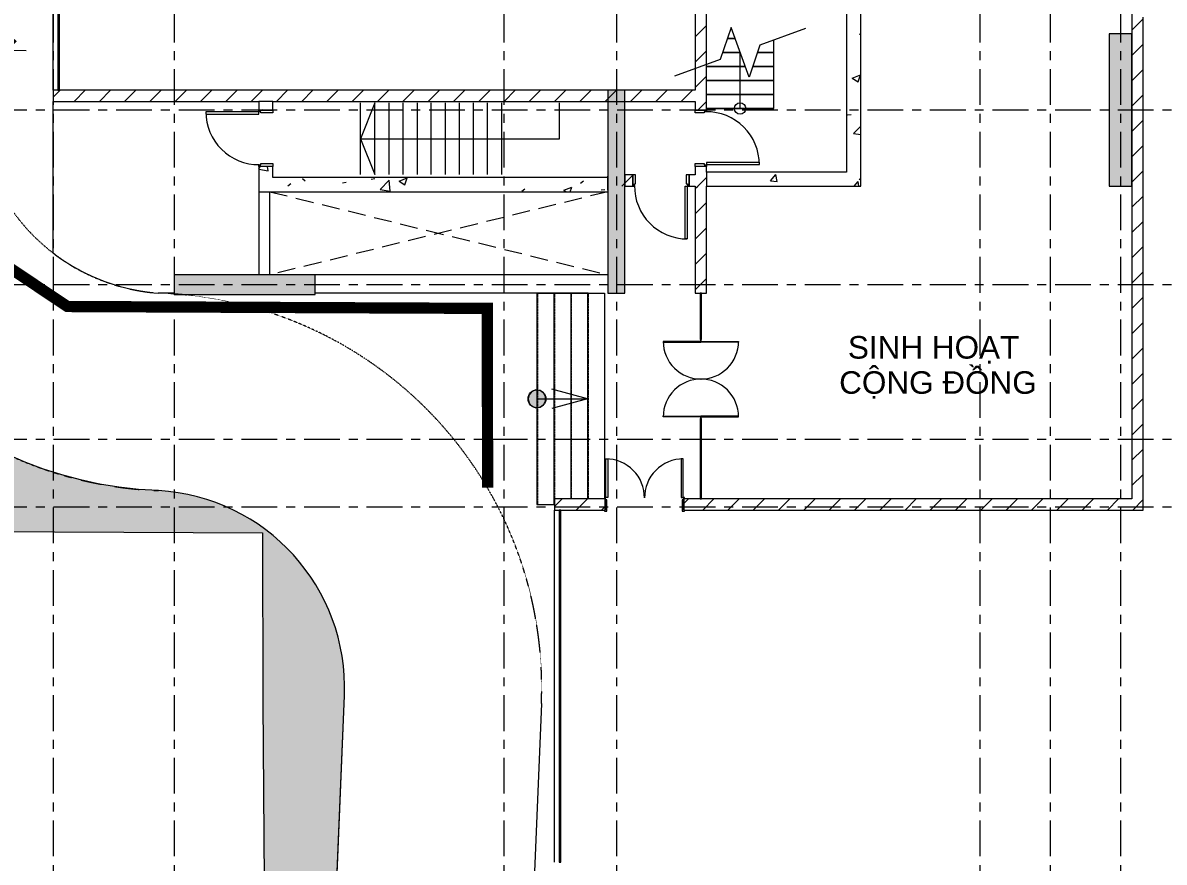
# Model space of a CAD drawing. Header units: millimetres. Extents: x -55734 to 162275, y -23881 to 125548.
# Drawn here: x -9036 to 11225, y 11600 to 26498 of the extents above; entities that cross this region are included whole.
import ezdxf
from ezdxf.xclip import XClip

# ---------------------------------------------------------------- set-up
doc = ezdxf.new("R2010")
doc.units = ezdxf.units.MM
doc.header["$XCLIPFRAME"] = 0
for name, pattern in [('gf$0$Dash', [6, 3, -3]), ('Grid Line', [22.224999999999994, 12.7, -3.174999999999999, 3.174999999999999, -3.174999999999999]), ('HIDDEN2', [4.7624999999999975, 3.174999999999999, -1.587499999999999]), ('Overhead 1_16_', [2.5796875, 1.5875, -0.9921875]), ('PHANTOM', [63.50000000000001, 31.75, -6.35, 6.35, -6.35, 6.35, -6.35])]:
    doc.linetypes.add(name, pattern=pattern)
for name, color, linetype, lineweight in [('@ color hatch', 7, 'Continuous', 13), ('A-DETL-GENF', 31, 'Continuous', 5), ('CHU', 181, 'Continuous', 5), ('CUA', 31, 'Continuous', 9), ('DIM', 1, 'Continuous', 5), ('gf$0$A-_DETA----_E', 8, 'Continuous', 9), ('HATCH-1', 8, 'Continuous', 5), ('HATCH-TUONG', 152, 'Continuous', 15), ('KINH', 152, 'Continuous', 5), ('NET CAT', 3, 'Continuous', 5), ('NET THAY 2', 55, 'Continuous', 5), ('NET-CAT', 3, 'Continuous', 15), ('NET-THAY', 2, 'Continuous', 9), ('S-STRS', 31, 'Continuous', 5), ('S-STRS-ANNO', 31, 'Continuous', 5), ('TRUC', 225, 'Continuous', 5)]:
    doc.layers.add(name, color=color, linetype=linetype, lineweight=lineweight)
doc.layers.add('CGXD', color=5, linetype='HIDDEN2')
doc.layers.add('RD-AB', color=4, linetype='PHANTOM')
doc.styles.add('Arial_1', font='arial.ttf', dxfattribs={"height": 400})
doc.styles.add('TA1', font='arial.ttf')
doc.dimstyles.new('D_300_KTx3.0', dxfattribs={"dimtxt": 600, "dimasz": 375, "dimexe": 375, "dimexo": 375, "dimgap": 160, "dimtad": 1, "dimdec": 0, "dimzin": 9, "dimtxsty": 'TA1', "dimblk": 'ARCHTICK', "dimcen": 1, "dimdle": 375, "dimclrd": 256, "dimclre": 256, "dimclrt": 7, "dimadec": 0, "dimazin": 0, "dimtfac": 1, "dimtdec": 0, "dimtix": 1, "dimtmove": 1, "dimatfit": 3, "dimldrblk": 'ARCHTICK', "dimfxl": 1, "dimtolj": 1, "dimtzin": 0, "dimlwd": -1, "dimlwe": -1, "dimarcsym": 0})
pattern_1 = [(49.99999999999999, (0, 0), (1457.47235942743, -127.5124112941153), [152.4, -1676.4]), (355, (0, 0), (-281.9423214106538, 1528.454121820989), [121.92, -1341.12]), (100.451, (121.456, -10.626), (1175.54117813264, 1400.932700546505), [129.52, -1424.721]), (46.184, (0, 406.4), (2168.632479325518, -336.3419224575734), [228.6, -2514.6]), (96.636, (180.719, 378.372), (1899.220703450187, 1979.420801688256), [194.28, -2137.081]), (351.184, (0, 406.4), (1899.240117591927, 1979.402459470636), [182.88, -2011.68]), (21, (203.2, 304.8), (1212.914804469988, -818.1214889162425), [152.4, -1676.4]), (326, (203.2, 304.8), (494.4169517815951, 1473.504446177546), [121.92, -1341.12]), (71.45100000000001, (304.276, 236.623), (1707.337131491297, 655.3696761195706), [129.52, -1424.721]), (37.50000000000001, (0, 0), (24.70938685064226, 676.4402371484604), [67.056, -1257.808, 67.056, -1294.384, -1346.2]), (37.50000000000001, (0, 0), (24.70938685064226, 676.4402371484604), [-2686.304, 67.056, -1279.144]), (7.499999999999999, (0, 0), (534.5577488708675, 801.4442541774883), [67.056, -709.168, 67.056, -1227.328, -513.08]), (7.499999999999999, (0, 0), (534.5577488708675, 801.4442541774883), [-2070.608, 67.056, -446.024]), (327.5, (-453.136, 0), (1084.727506429152, -45.83122648363428), [67.056, -440.944, 67.056, -1517.904, -2103.12]), (327.5, (-453.136, 0), (1084.727506429152, -45.83122648363428), [-2092.96, 67.056, -2036.064]), (317.5, (-656.336, 0), (1185.034654813092, 203.4135379393795), [67.056, -593.344, 67.056, -985.52, -1493.52]), (317.5, (-656.336, 0), (1185.034654813092, 203.4135379393795), [-1712.976, 67.056, -1426.464])]
pattern_2 = [(45, (0, 0), (-224.5064030267289, 224.5064030267289), [])]

# ---------------------------------------------------------------- blocks, each defined once
blk = doc.blocks.new('ALC1807-ASCENT PLAZA-KET CAU 1_rvt-1-MẶT BẰNG TẦNG 1')
at = {"layer": 'NET CAT'}
for points in [[(10650.52425046717, 23599.93651796548), (10650.52425046717, 26299.93651796547), (10250.52425046717, 26299.93651796547), (10250.52425046717, 23599.93651796548)], [(1650.52425046748, 21699.93651796391), (1650.52425046748, 25299.93651796391), (1350.524250467483, 25299.93651796391), (1350.524250467483, 21699.93651796391)], [(-3849.475749532344, 21674.93651796399), (-3849.475749532344, 22024.93651796399), (-6349.475749532344, 22024.93651796399), (-6349.475749532344, 21674.93651796401), (-5939.131530155405, 21674.93651796401)]]:
    blk.add_hatch(color=7, dxfattribs=at).paths.add_polyline_path(points, flags=0)
at = {"layer": 'NET CAT', "color": 90, "lineweight": 13}
for p, q in [((10650.52425046716, 26299.93651796545), (10250.52425046716, 26299.93651796545)), ((10250.52425046716, 26299.93651796545), (10250.52425046716, 23599.93651796545)), ((10650.52425046716, 23599.93651796545), (10650.52425046716, 26299.93651796545)), ((1650.524250467477, 25299.93651796388), (1350.524250467477, 25299.93651796388)), ((1350.524250467477, 25299.93651796388), (1350.524250467477, 21699.93651796389)), ((1650.524250467477, 21699.93651796389), (1650.524250467477, 25299.93651796388)), ((10250.52425046716, 23599.93651796545), (10650.52425046716, 23599.93651796545)), ((-3849.475749532342, 22024.93651796396), (-6349.475749532341, 22024.93651796397)), ((-6349.475749532341, 22024.93651796397), (-6349.475749532341, 21674.93651796398)), ((-3849.475749532342, 21674.93651796396), (-3849.475749532342, 22024.93651796396)), ((1350.524250467477, 21699.93651796389), (1650.524250467477, 21699.93651796389)), ((-6349.475749532341, 21674.93651796398), (-3849.475749532342, 21674.93651796396))]:
    blk.add_line(p, q, dxfattribs=at)
at = {"layer": 'NET-THAY', "color": 50}
for p, q in [((-8499.475749532456, 25299.93651796551), (-8499.475749532443, 30999.93651796397)), ((-8499.475749532461, 22412.78638257856), (-8499.475749532456, 25099.93651796552)), ((-6349.475749532465, 21699.93651796391), (-6632.840199573943, 21699.93651796391)), ((1000.524250467554, 21699.93651796389), (-3849.475749532444, 21699.9365179639)), ((1000.524250467554, 21696.74985903744), (1000.524250467554, 21699.93651796389)), ((400.5242504675427, 11599.93651796391), (400.5242504675427, 17849.9365179647))]:
    blk.add_line(p, q, dxfattribs=at)
for radius, start, end in [(3500.000000000002, 232.5131399626578, 238.4753607013395), (3500.000000000003, 238.4753607013395, 245.7065494840175), (3500.000000000002, 245.7065494840175, 265.6841243715884)]:
    blk.add_arc((-6369.447608635643, 25190.01163793466), radius, start, end, dxfattribs=at)
blk = doc.blocks.new('THANG  BO 1 - THANG  BO 1-370051-MẶT BẰNG TẦNG 1')
at = {"layer": 'A-DETL-GENF'}
for p, q in [((-19454.8871341169, 9623.377584619386), (-19646.94992472773, 9054.639114878868)), ((-19134.24324974907, 8742.415752632596), (-19454.8871341169, 9623.377584619386)), ((-18130.74961946148, 9606.490895181108), (-18942.1804591383, 9311.154222373125)), ((-19385.19378026528, 9431.896668625994), (-19519.5501752704, 9431.896668625994)), ((-19519.5501752704, 9431.896668625994), (-19385.19378026528, 9431.896668625994)), ((-18694.56519193301, 9182.896668625994), (-18694.56519193301, 9401.278809185718)), ((-19294.56519193299, 9182.896668625994), (-19603.63739181461, 9182.896668625994)), ((-19603.63739181461, 9182.896668625994), (-19294.56519193299, 9182.896668625994)), ((-19294.56519193301, 8186.896668625996), (-19294.56519193301, 9182.896668626072)), ((-18942.1804591383, 9311.154222373125), (-19134.24324974907, 8742.415752632598)), ((-18694.56519193301, 9182.896668625994), (-18985.4929920514, 9182.896668625994)), ((-18985.4929920514, 9182.896668625994), (-18694.56519193301, 9182.896668625994)), ((-18694.56519193301, 8933.896668625968), (-18694.56519193301, 9182.896668625994)), ((-19646.94992472773, 9054.639114878868), (-20458.38076440454, 8759.302442070884)), ((-19203.93660360069, 8933.896668625996), (-19894.56519193301, 8933.896668625996)), ((-19894.56519193301, 8933.896668625996), (-19203.93660360069, 8933.896668625996)), ((-18694.56519193301, 8933.896668625968), (-19069.58020859559, 8933.896668625968)), ((-19069.58020859559, 8933.896668625968), (-18694.56519193301, 8933.896668625968)), ((-18694.56519193301, 8684.896668625996), (-18694.56519193301, 8933.896668625968)), ((-18694.56519193301, 8684.896668625996), (-19894.56519193301, 8684.896668625996)), ((-19894.56519193301, 8684.896668625996), (-18694.56519193301, 8684.896668625996)), ((-18694.56519193301, 8435.896668625996), (-18694.56519193301, 8684.896668625996)), ((-18694.56519193301, 8435.896668625996), (-19894.56519193301, 8435.896668625996)), ((-19894.56519193301, 8435.896668625996), (-18694.56519193301, 8435.896668625996)), ((-18694.56519193301, 8186.896668625996), (-18694.56519193301, 8435.896668625996)), ((-25779.56538238452, 8286.566692607417), (-26029.56538238435, 7651.593933637052)), ((-26029.56538238435, 7016.621174665794), (-26029.56538238435, 8286.566692608309)), ((-25779.56538238452, 7016.621174665805), (-25779.56538238452, 8286.566692607417)), ((-25525.08875325153, 7016.62117466578), (-25525.08875325153, 8286.56669260829)), ((-25275.08875325171, 7016.62117466578), (-25275.08875325171, 8286.56669260829)), ((-25020.61212411872, 7016.62117466575), (-25020.61212411872, 8286.56669260829)), ((-24775.08875325154, 7016.62117466578), (-24775.08875325154, 8286.56669260829)), ((-24525.08875325154, 7016.62117466578), (-24525.08875325154, 8286.56669260829)), ((-24275.08875325154, 7016.62117466578), (-24275.08875325154, 8286.56669260829)), ((-24025.08875325153, 7016.62117466578), (-24025.08875325153, 8286.56669260829)), ((-23775.08875325153, 7016.62117466578), (-23775.08875325153, 8286.56669260829)), ((-23525.08875325153, 7016.62117466578), (-23525.08875325153, 8286.56669260829)), ((-22497.21210936643, 7651.593933637051), (-22497.21210936643, 8286.56669260829)), ((-18694.56519193301, 8186.896668625996), (-19894.56519193301, 8186.896668625996)), ((-19894.56519193301, 8186.896668625996), (-18694.56519193301, 8186.896668625996)), ((-26029.56538238435, 7651.593933637051), (-22497.21210936643, 7651.593933637051)), ((-26029.56538238435, 7651.593933637051), (-25779.56538238452, 7016.621174665805))]:
    blk.add_line(p, q, dxfattribs=at)
blk.add_circle((-19294.56519193301, 8186.896668626026), 100, dxfattribs=at)
blk = doc.blocks.new('A$C56D52FB6')
at = {"layer": '@ color hatch', "ltscale": 0.5}
h = blk.add_hatch(dxfattribs=at)
h.set_pattern_fill('CROSS', color=139, scale=20)
h.set_pattern_definition([(0, (-95969.65169468791, -21408.20164954532), (127, 127), [63.5, -190.5]), (90, (-95937.90169468791, -21439.95164954532), (-127, 127), [63.5, -190.5])])
edge = h.paths.add_edge_path()
edge.add_line((-109338.3379598628, 3889.229087690459), (-109362.4805370318, 2677.984814849362))
edge.add_line((-109362.4805370318, 2677.984814849362), (-109419.602073987, 1639.506543915806))
edge.add_line((-109419.602073987, 1639.506543915806), (-109513.6713271863, -1210.362051299089))
edge.add_line((-109513.6713271863, -1210.362051299089), (-106881.966985493, -2973.833700563249))
edge.add_line((-106881.966985493, -2973.833700563249), (-106913.9686023816, -3933.769061112238))
edge.add_line((-106913.9686023816, -3933.769061112238), (-100752.9102524701, -3961.337404550199))
edge.add_line((-100752.9102524701, -3961.337404550199), (-100746.8866818314, -6967.990582789265))
edge.add_line((-100746.8866818314, -6967.990582789265), (-100712.9897478749, -10938.45045556063))
edge.add_line((-100712.9897478749, -10938.45045556063), (-100780.820051495, -14932.39573182717))
edge.add_line((-100780.820051495, -14932.39573182717), (-100774.817918709, -15158.15757803831))
edge.add_line((-100774.817918709, -15158.15757803831), (-99394.51889290242, -15158.15757803831))
edge.add_arc((-92571.27919620601, -13595.01969492401), 7000.000000014334, 175.3257801476313, 192.9032502731161, ccw=False)
edge.add_line((-99547.99827447208, -13024.58924065366), (-99297.49783059815, -6850.03363649649))
edge.add_arc((-102795.1852751374, -6708.363968762525), 3500.555349432935, 357.6805704644192, 446.7788433898818)
edge.add_ellipse((-102339.1615138813, 3781.855543363243), major_axis=(139.4966184170917, 6998.609911507453), ratio=0.9999999999999998, start_angle=90.26297205749017, end_angle=179.0187652853838, ccw=False)
at = {"ltscale": 0.5}
blk.add_line((-95800.37465940135, -6991.891097251855, -0.0003821481779666901), (-96068.27950737666, -13450.12341667354, 4.025256442938719e-06), dxfattribs=at)
at = {"layer": '@ color hatch', "color": 139, "ltscale": 0.5}
blk.add_line((-99547.99831475917, -13024.56913553299), (-99297.49787090335, -6850.01353181673), dxfattribs=at)
at = {"layer": '@ color hatch', "color": 139, "ltscale": 0.5, "elevation": 1.183966522866141e-06}
blk.add_lwpolyline([(-99297.49783059815, -6850.033636496486, 0.4096114541958771), (-102598.4884471898, -3213.339203139414)], format="xyb", dxfattribs=at)
for points in [[(-106913.9686023816, -3933.769061112238), (-100752.9102524701, -3961.337404550199)], [(-100752.9102524701, -3961.337404550199), (-100746.8866818314, -6967.990582789265)], [(-99547.99827447208, -13024.58924065366), (-99297.49783059815, -6850.03363649649)], [(-100746.8866818314, -6967.990582789265), (-100712.9897478749, -10938.45045556063)]]:
    blk.add_lwpolyline(points, dxfattribs=at)
at = {"layer": '@ color hatch', "color": 139, "ltscale": 0.5, "extrusion": (0, 0, -1)}
blk.add_ellipse((-102339.1615138813, 3781.855543363243, 1.183966522866141e-06), major_axis=(139.4966184170917, 6998.609911507455), ratio=0.9999999999999998, start_param=3.158718430094713, end_param=4.707799252140742, dxfattribs=at)
at = {"layer": 'gf$0$A-_DETA----_E', "color": 190, "linetype": 'gf$0$Dash', "extrusion": (-1.777890005818858e-08, 3.543698676349001e-10, 0.9999999999999999)}
for radius, start in [(7000, 174.3394142264592), (3500, 174.9802016790219)]:
    blk.add_arc((-102339.1615541691, 3781.875648485656, 0.001478035208947519), radius, start, 267.8768943359753, dxfattribs=at)
at = {"layer": 'gf$0$A-_DETA----_E', "color": 190, "linetype": 'gf$0$Dash'}
blk.add_arc((-102794.6210824054, -6708.13596638148, -0.0003821481779666901), 7000, 357.6767961099692, 87.69538143122256, dxfattribs=at)
blk = doc.blocks.new('CUA 1 CANH MO - 2 - Type 1000-630635-MẶT BẰNG TẦNG 1')
at = {"layer": 'CUA', "lineweight": 5}
for p, q in [((-398.5493444547622, -127.2545325236375), (-398.5493444547615, 122.7454674763597)), ((-398.5493444547615, 122.7454674763597), (-348.549344454761, 122.74546747636)), ((-348.549344454761, 122.74546747636), (-348.5493444547596, -86.25453252363715)), ((551.4506555452391, 122.7454674763659), (601.4506555452379, 122.7454674763662)), ((551.4506555452405, -86.25453252363127), (551.4506555452391, 122.7454674763659)), ((601.4506555452379, 122.7454674763662), (601.4506555452394, -127.254532523631)), ((-368.5493444547589, -127.2545325236373), (-398.5493444547622, -127.2545325236375)), ((-368.5493444547591, -86.2545325236373), (-368.5493444547589, -127.2545325236373)), ((-348.5493444547596, -86.25453252363715), (-368.5493444547591, -86.2545325236373)), ((571.4506555452404, -86.25453252363114), (551.4506555452405, -86.25453252363127)), ((571.4506555452406, -127.2545325236312), (571.4506555452404, -86.25453252363114)), ((601.4506555452394, -127.254532523631), (571.4506555452406, -127.2545325236312))]:
    blk.add_line(p, q, dxfattribs=at)
at = {"layer": 'CUA'}
for p, q in [((-327.5493444547603, -127.2545325246243), (-367.5493444547603, -127.2545325246244)), ((-367.5493444547603, -127.2545325246244), (-367.5493444547586, -1065.254532524624)), ((-327.5493444547587, -1065.254532524624), (-327.5493444547604, -127.2545325246243)), ((-367.5493444547586, -1065.254532524624), (-327.5493444547586, -1065.254532524624))]:
    blk.add_line(p, q, dxfattribs=at)
at = {"layer": 'CUA', "lineweight": 5}
blk.add_arc((-367.5493444547607, -127.2545325246249), 937.9999999999997, 269.9999999999997, 0.4999999999998305, dxfattribs=at)
blk = doc.blocks.new('System Panel - Glazed-394770-MẶT BẰNG TẦNG 1')
at = {"layer": 'KINH', "lineweight": 9}
for p, q in [((500.0000001523973, 12.69999999999711), (-500.0000001523973, 12.69999999999711)), ((-500.0000001523973, 12.69999999999711), (-500.0000001523973, -12.69999999999711)), ((500.0000001523973, -12.69999999999711), (500.0000001523973, 12.69999999999711)), ((-500.0000001523973, -12.69999999999711), (500.0000001523973, -12.69999999999711))]:
    blk.add_line(p, q, dxfattribs=at)
blk = doc.blocks.new('System Panel - Glazed-770775-MẶT BẰNG TẦNG 1')
at = {"layer": 'KINH', "lineweight": 9}
for p, q in [((349.9772304490713, 12.70000000000036), (-349.9772304490713, 12.70000000000036)), ((-349.9772304490713, 12.70000000000036), (-349.9772304490713, -12.70000000000036)), ((349.9772304490713, -12.70000000000036), (349.9772304490713, 12.70000000000036)), ((-349.9772304490713, -12.70000000000036), (349.9772304490713, -12.70000000000036))]:
    blk.add_line(p, q, dxfattribs=at)
blk = doc.blocks.new('CUA 2 CANH MO KHUNG NHOM - 1 - Type 1-541812-MẶT BẰNG TẦNG 1')
at = {"layer": 'CUA'}
for p, q in [((-587.5493444547599, 810.7545325246174), (-547.5493444547599, 810.7545325246173)), ((-587.549344454761, 122.2545325246175), (-587.5493444547599, 810.7545325246174)), ((-547.5493444547598, 810.7545325246173), (-547.5493444547609, 122.2545325246174)), ((750.4506555452391, 810.7545325246168), (750.45065554524, 122.254532524617)), ((790.4506555452391, 810.7545325246168), (750.4506555452391, 810.7545325246167)), ((790.45065554524, 122.254532524617), (790.4506555452391, 810.754532524617)), ((-547.5493444547609, 122.2545325246174), (-587.5493444547609, 122.2545325246175)), ((750.45065554524, 122.254532524617), (790.45065554524, 122.254532524617))]:
    blk.add_line(p, q, dxfattribs=at)
at = {"layer": 'CUA', "lineweight": 5}
for p, q in [((-588.5493444547557, 122.2545325236387), (-608.5493444547598, 122.2545325236388)), ((-608.5493444547598, 122.2545325236388), (-608.5493444547578, 102.2545325236444)), ((-608.5493444547578, 102.2545325236444), (-598.5493444547456, 102.2545325236443)), ((-598.5493444547456, 102.2545325236443), (-598.5493444547477, -97.74546747635596)), ((-588.5493444547556, 81.25453252363872), (-588.5493444547557, 122.2545325236387)), ((-568.5493444547566, 81.25453252363862), (-588.5493444547556, 81.25453252363872)), ((-568.5493444547575, -117.7454674763586), (-568.5493444547566, 81.2545325236386)), ((791.450655545241, 81.25453252362968), (771.450655545241, 81.25453252362982)), ((771.450655545241, 81.25453252362982), (771.4506555452398, -117.7454674763674)), ((811.4506555452406, 122.2545325236295), (791.4506555452413, 122.2545325236297)), ((791.4506555452413, 122.2545325236297), (791.450655545241, 81.25453252362968)), ((801.4506555452401, -97.74546747636965), (801.4506555452422, 102.2545325236304)), ((801.4506555452422, 102.2545325236304), (811.4506555452404, 102.2545325236303)), ((811.4506555452404, 102.2545325236303), (811.4506555452406, 122.2545325236295)), ((-598.5493444547477, -97.74546747635597), (-608.5493444547592, -97.74546747635563)), ((-608.5493444547592, -97.74546747635563), (-608.5493444547593, -117.7454674763583)), ((-608.5493444547593, -117.7454674763583), (-568.5493444547575, -117.7454674763586)), ((771.4506555452398, -117.7454674763674), (811.4506555452389, -117.7454674763677)), ((811.450655545239, -97.74546747636975), (801.4506555452401, -97.74546747636965)), ((811.4506555452389, -117.7454674763677), (811.450655545239, -97.74546747636975))]:
    blk.add_line(p, q, dxfattribs=at)
for centre, start, end in [((-587.5493444547612, 122.254532524618), 359.4999999999998, 89.9999999999999), ((790.4506555452402, 122.2545325246175), 90.0000000000001, 180.4999999999995)]:
    blk.add_arc(centre, 688.4999999999992, start, end, dxfattribs=at)
blk = doc.blocks.new('System Panel - Glazed-781212-MẶT BẰNG TẦNG 1')
at = {"layer": 'KINH', "lineweight": 9}
for p, q in [((412.4839074069101, 12.69999999999982), (-412.4839074069101, 12.69999999999982)), ((-412.4839074069101, 12.69999999999982), (-412.4839074069101, -12.70000000000036)), ((412.4839074069101, -12.70000000000036), (412.4839074069101, 12.69999999999982)), ((-412.4839074069101, -12.70000000000036), (412.4839074069101, -12.70000000000036))]:
    blk.add_line(p, q, dxfattribs=at)
blk = doc.blocks.new('CUA KINH BAN LE SAN MO 2 HUONG - Type 1-V3-MẶT BẰNG TẦNG 1')
at = {"layer": 'CUA'}
for p, q in [((-669.0000000000018, 668.5000000000081), (-657.0000000000018, 668.5000000000078)), ((-669.0000000000031, 6.927600160189229e-12), (-669.0000000000018, 668.5000000000078)), ((-657.0000000000018, 668.5000000000078), (-657.0000000000031, 6.903277949277254e-12)), ((657.0000000000022, 668.5000000000069), (657.0000000000031, 5.95576921114116e-12)), ((669.000000000002, 668.500000000007), (657.0000000000022, 668.5000000000069)), ((669.0000000000031, 6.012873532412755e-12), (669.000000000002, 668.5000000000069)), ((-657.0000000000031, 7.357997544588102e-12), (-669.0000000000031, 7.325627522956504e-12)), ((-669.0000000000031, 7.325215434228483e-12), (-669.000000000002, -668.4999999999936)), ((-657.0000000000031, 6.892703074967699e-12), (-669.0000000000031, 6.928012248917251e-12)), ((-657.0000000000022, -668.4999999999935), (-657.0000000000031, 7.44471151392645e-12)), ((657.0000000000031, 6.445385891673538e-12), (669.0000000000031, 6.410076717723988e-12)), ((657.0000000000018, -668.4999999999944), (657.0000000000031, 6.497202775790357e-12)), ((657.0000000000031, 5.980091422053135e-12), (669.0000000000031, 6.012461443684734e-12)), ((669.0000000000031, 6.410488806452009e-12), (669.0000000000018, -668.4999999999947)), ((-669.000000000002, -668.4999999999936), (-657.0000000000022, -668.4999999999935)), ((669.0000000000018, -668.4999999999947), (657.0000000000018, -668.4999999999944))]:
    blk.add_line(p, q, dxfattribs=at)
at = {"layer": 'CUA', "lineweight": 5}
for p, q in [((-670.0000000000023, 0.4999999999995551), (-700.0000000000039, 0.4999999999995587)), ((-700.0000000000039, 0.4999999999995587), (-700.0000000000017, -0.4999999999977436)), ((-670.0000000000023, -0.4999999999977473), (-670.0000000000023, 0.4999999999995551)), ((700.0000000000009, 0.4999999999993873), (670.000000000002, 0.499999999999391)), ((670.000000000002, 0.499999999999391), (670.000000000002, -0.4999999999979114)), ((699.9999999999982, -0.4999999999979151), (700.0000000000009, 0.4999999999993873)), ((-700.0000000000017, -0.4999999999977436), (-670.0000000000023, -0.4999999999977473)), ((670.000000000002, -0.4999999999979114), (699.9999999999982, -0.4999999999979151))]:
    blk.add_line(p, q, dxfattribs=at)
for centre, start, end in [((-668.9999999999962, 7.062958551351529e-12), 359.4999999999998, 90.0000000000005), ((668.9999999999962, 6.148231923575054e-12), 89.9999999999995, 180.4999999999994), ((-668.9999999999962, 7.189857043066184e-12), 269.9999999999991, 0.4999999999997908), ((668.9999999999962, 6.275130415289709e-12), 179.5000000000002, 270.0000000000001)]:
    blk.add_arc(centre, 668.5000000000008, start, end, dxfattribs=at)
blk = doc.blocks.new('System Panel - Glazed-781235-MẶT BẰNG TẦNG 1')
at = {"layer": 'KINH', "lineweight": 9}
for p, q in [((712.4839074069112, 12.69999999999982), (-712.4839074069133, 12.69999999999982)), ((-712.4839074069133, 12.69999999999982), (-712.4839074069133, -12.69999999999982)), ((712.4839074069112, -12.69999999999982), (712.4839074069112, 12.69999999999982)), ((-712.4839074069133, -12.69999999999982), (712.4839074069112, -12.69999999999982))]:
    blk.add_line(p, q, dxfattribs=at)
blk = doc.blocks.new('System Panel - Glazed-770530-MẶT BẰNG TẦNG 1')
at = {"layer": 'KINH', "lineweight": 9}
for p, q in [((124.904063689538, 12.69999999999995), (-124.9040636895358, 12.69999999999995)), ((-124.9040636895358, 12.69999999999995), (-124.9040636895358, -12.70000000000002)), ((124.904063689538, -12.70000000000002), (124.904063689538, 12.69999999999995)), ((-124.9040636895358, -12.70000000000002), (124.904063689538, -12.70000000000002))]:
    blk.add_line(p, q, dxfattribs=at)
blk = doc.blocks.new('CUA 1 CANH MO - 2 - Type 1000-536230-MẶT BẰNG TẦNG 1')
at = {"layer": 'CUA', "lineweight": 5}
for p, q in [((-398.5493444547624, -102.2545325236376), (-398.5493444547614, 97.74546747635969)), ((-398.5493444547614, 97.74546747635968), (-348.5493444547608, 97.74546747635999)), ((-348.5493444547608, 97.74546747635999), (-348.5493444547597, -61.25453252363722)), ((551.4506555452392, 97.7454674763659), (601.4506555452381, 97.74546747636622)), ((551.4506555452402, -61.25453252363134), (551.4506555452392, 97.74546747636589)), ((601.4506555452381, 97.74546747636622), (601.4506555452392, -102.254532523631)), ((-368.5493444547591, -102.2545325236374), (-398.5493444547624, -102.2545325236376)), ((-368.5493444547594, -61.25453252363736), (-368.5493444547591, -102.2545325236374)), ((-348.5493444547597, -61.25453252363722), (-368.5493444547594, -61.25453252363736)), ((571.4506555452401, -61.25453252363121), (551.4506555452402, -61.25453252363134)), ((571.4506555452404, -102.2545325236312), (571.4506555452401, -61.25453252363121)), ((601.4506555452392, -102.254532523631), (571.4506555452404, -102.2545325236312))]:
    blk.add_line(p, q, dxfattribs=at)
at = {"layer": 'CUA'}
for p, q in [((-327.5493444547604, -102.2545325246243), (-367.5493444547604, -102.2545325246244)), ((-367.5493444547604, -102.2545325246244), (-367.5493444547588, -1040.254532524624)), ((-327.5493444547587, -1040.254532524624), (-327.5493444547604, -102.2545325246243)), ((-367.5493444547588, -1040.254532524624), (-327.5493444547587, -1040.254532524624))]:
    blk.add_line(p, q, dxfattribs=at)
at = {"layer": 'CUA', "lineweight": 5}
blk.add_arc((-367.5493444547607, -102.2545325246248), 937.9999999999995, 269.9999999999997, 0.4999999999998296, dxfattribs=at)
blk = doc.blocks.new('CUA 1 CANH MO - 2 - Type 1000-546625-MẶT BẰNG TẦNG 1')
at = {"layer": 'CUA'}
for p, q in [((-367.5493444547588, 1040.254532524624), (-327.5493444547587, 1040.254532524624)), ((-367.5493444547604, 102.2545325246244), (-367.5493444547588, 1040.254532524624)), ((-327.5493444547587, 1040.254532524624), (-327.5493444547604, 102.2545325246243)), ((-327.5493444547604, 102.2545325246243), (-367.5493444547604, 102.2545325246244))]:
    blk.add_line(p, q, dxfattribs=at)
at = {"layer": 'CUA', "lineweight": 5}
for p, q in [((-368.5493444547591, 102.2545325236374), (-398.5493444547624, 102.2545325236376)), ((-398.5493444547624, 102.2545325236376), (-398.5493444547614, -97.74546747635969)), ((-368.5493444547594, 61.25453252363736), (-368.5493444547591, 102.2545325236374)), ((-348.5493444547597, 61.25453252363722), (-368.5493444547594, 61.25453252363736)), ((-348.5493444547608, -97.74546747635999), (-348.5493444547597, 61.25453252363722)), ((571.4506555452401, 61.25453252363121), (551.4506555452402, 61.25453252363134)), ((551.4506555452402, 61.25453252363134), (551.4506555452392, -97.74546747636589)), ((601.4506555452392, 102.254532523631), (571.4506555452404, 102.2545325236312)), ((571.4506555452404, 102.2545325236312), (571.4506555452401, 61.25453252363121)), ((601.4506555452381, -97.74546747636622), (601.4506555452392, 102.254532523631)), ((-398.5493444547614, -97.74546747635968), (-348.5493444547608, -97.74546747635999)), ((551.4506555452392, -97.7454674763659), (601.4506555452381, -97.74546747636622))]:
    blk.add_line(p, q, dxfattribs=at)
blk.add_arc((-367.5493444547607, 102.2545325246248), 937.9999999999995, 359.4999999999998, 89.99999999999993, dxfattribs=at)
blk = doc.blocks.new('_ARCHTICK')
at = {"color": 0, "linetype": 'ByBlock', "const_width": 0.15}
blk.add_lwpolyline([(-0.5, -0.5), (0.5, 0.5)], dxfattribs=at)
blk = doc.blocks.new('*D156')
at = {"layer": 'Defpoints', "color": 0, "transparency": 16777216}
for p in [(42380.81996054197, 59578.30451902458, -2.393433463568996e-06), (42380.81996054197, 59578.30451902466), (46379.82666517298, 59498.59613143349, -3.47962208218722e-06)]:
    blk.add_point(p, dxfattribs=at)
at = {"layer": 'DIM', "transparency": 16777216}
blk.add_line((46754.75219614683, 59491.12309831611), (42005.89442956812, 59585.77755214211), dxfattribs=at)
for p, xscale, yscale, zscale, rotation in [((42380.81996054197, 59578.30451902466), 375, 375, 375, 178.8581290590944), ((46379.82666517298, 59498.59613143357), 375.0000000000001, 375.0000000000001, 375.0000000000001, 358.8581290590944)]:
    blk.add_blockref('_ARCHTICK', p, dxfattribs=dict(at, xscale=xscale, yscale=yscale, zscale=zscale, rotation=rotation))
at = {"layer": 'DIM', "color": 7, "transparency": 16777216, "insert": (44389.61665314139, 60004.70150941389), "char_height": 600, "attachment_point": 5, "rotation": 358.8581290590944, "style": 'TA1'}
blk.add_mtext('\\A1;4000', dxfattribs=at)
blk = doc.blocks.new('A$C1F0A2BF7')
at = {"layer": 'CGXD', "ltscale": 200, "const_width": 200, "elevation": -3.977424561112374e-06}
blk.add_lwpolyline([(46260.64076272251, 55777.33416845412), (47488.05836623183, 54954.85722393759), (54942.36401917609, 54921.50210105926), (54956.32330551299, 47953.75264886279), (54990.54441281406, 43945.32131885826), (54923.32705920688, 39987.46742189467), (55072.64778846814, 34370.97662822811), (55051.04506889112, 33492.4966575486), (97748.0272713457, 33429.46382962384), (96763.22517035992, 41536.604347231), (96759.19224258763, 45314.89457109709)], dxfattribs=at)
at = {"layer": 'RD-AB', "ltscale": 30, "const_width": 300, "elevation": -2.891235942494149e-06}
blk.add_lwpolyline([(44789.47158175823, 50966.74026564519), (50950.52993166959, 50939.17192219326), (50956.55350230832, 47932.51874396823), (50990.45043626509, 43962.0588711968), (50922.62013264489, 39968.11359493027), (51071.53643363266, 34366.83480925302), (50997.72668859031, 31365.34316387336), (51047.36545536353, 29498.25023307322), (102264.3308623395, 29422.6394990027), (100763.162798191, 41780.63550756256), (136969.8773069985, 46270.89189777964), (170677.2897147461, 50201.11094583539)], dxfattribs=at)
at = {"layer": 'DIM'}
dim = blk.add_aligned_dim(p1=(46379.82666517297, 59498.59613143349, -3.977424561112374e-06), p2=(42380.81996054196, 59578.30451902457, -2.891235942494149e-06), distance=-9.485410241708198e-11, dimstyle='D_300_KTx3.0', dxfattribs=at)
dim.commit()
dim.dimension.update_dxf_attribs({"geometry": '*D156', "text_midpoint": (44389.61665314139, 60004.70150941389, -4.978024789251535e-07)})

msp = doc.modelspace()

# ---------------------------------------------------------------- hatches: boundary and pattern name
at = {"layer": 'HATCH-TUONG', "lineweight": 5}
h = msp.add_hatch(dxfattribs=at)
h.set_pattern_fill('FP_2', color=256, style=0, pattern_type=2)
h.set_pattern_definition(pattern_1)
h.paths.add_polyline_path([(5587.15814212329, 23849.93562859339), (5837.158142123277, 23849.93562859339), (5837.158142123294, 31209.93651796396), (5587.158142123299, 31209.93651796396), (5587.15814212329, 27037.85130384164)], flags=0)
h = msp.add_hatch(dxfattribs=at)
h.set_pattern_fill('FP_3', color=256, style=0, pattern_type=2)
h.set_pattern_definition(pattern_2)
h.paths.add_polyline_path([(10650.52425046757, 17849.93651796469), (10850.52425046756, 17849.93651796469), (10850.52425046759, 31309.93651796393), (10650.52425046759, 31309.93651796394), (10650.52425046757, 18049.93651796468)], flags=0)
h = msp.add_hatch(dxfattribs=at)
h.set_pattern_fill('FP_3', color=256, style=0, pattern_type=2)
h.set_pattern_definition(pattern_2)
h.paths.add_polyline_path([(3100.524250467271, 25299.93651796551), (3100.524250467276, 28849.93651796551), (2900.524250467273, 28849.93651796551), (2900.524250467269, 25299.93651796551)], flags=0)
h.paths.add_polyline_path([(2900.524250467273, 29049.93651796551), (3100.524250467276, 29049.93651796551), (3100.524250467276, 29169.93651796394), (2900.524250467273, 29169.93651796394)], flags=0)
h.paths.add_polyline_path([(3100.52425046728, 30169.93651796394), (3100.52425046728, 31109.93651796395), (2900.524250467277, 31109.93651796395), (2900.524250467277, 30169.93651796394)], flags=0)
h = msp.add_hatch(dxfattribs=at)
h.set_pattern_fill('FP_3', color=256, style=0, pattern_type=2)
h.set_pattern_definition(pattern_2)
h.paths.add_polyline_path([(2900.524250467269, 25099.93651796551), (3100.524250467267, 25099.93651796551), (3100.524250467271, 25299.93651796551), (-8499.475749532443, 25299.93651796553), (-8499.475749532448, 25099.93651796554), (-232.8815301554027, 25099.93651796552)], flags=0)
h = msp.add_hatch(dxfattribs=at)
h.set_pattern_fill('FP_2', color=256, style=0, pattern_type=2)
h.set_pattern_definition(pattern_1)
h.paths.add_polyline_path([(-4849.475749532395, 23524.93651796554), (-4599.475749532395, 23524.93651796554), (-4599.47574953239, 23949.93651796399), (-4849.475749532395, 23949.93651796399)], flags=0)
h.paths.add_polyline_path([(-4599.47574953239, 24949.93651796398), (-4599.47574953239, 25099.93651796553), (-4849.475749532395, 25099.93651796553), (-4849.475749532395, 24949.93651796398)], flags=0)
h = msp.add_hatch(dxfattribs=at)
h.set_pattern_fill('FP_3', color=256, style=0, pattern_type=2)
h.set_pattern_definition(pattern_2)
h.paths.add_polyline_path([(3100.524250467267, 23599.93562859339), (3100.524250467267, 23949.93562859339), (2900.524250467265, 23949.93562859339), (2900.524250467265, 23599.93562859339)], flags=0)
h.paths.add_polyline_path([(2900.524250467269, 24949.93562859339), (3100.524250467271, 24949.93562859339), (3100.524250467271, 25099.93651796551), (2900.524250467269, 25099.93651796551)], flags=0)
h = msp.add_hatch(dxfattribs=at)
h.set_pattern_fill('FP_2', color=256, style=0, pattern_type=2)
h.set_pattern_definition([(49.99999999999999, (0, -25.00000000033469), (1457.47235942743, -127.5124112941153), [152.4, -1676.4]), (355, (0, -25.00000000033469), (-281.9423214106538, 1528.454121820989), [121.92, -1341.12]), (100.451, (121.456, -35.62600000033469), (1175.54117813264, 1400.932700546505), [129.52, -1424.721]), (46.184, (0, 381.3999999996653), (2168.632479325518, -336.3419224575734), [228.6, -2514.6]), (96.63599999999998, (180.719, 353.3719999996653), (1899.220703450187, 1979.420801688256), [194.28, -2137.081]), (351.184, (0, 381.3999999996653), (1899.240117591927, 1979.402459470636), [182.88, -2011.68]), (21, (203.2, 279.7999999996653), (1212.914804469988, -818.1214889162425), [152.4, -1676.4]), (326, (203.2, 279.7999999996653), (494.4169517815951, 1473.504446177546), [121.92, -1341.12]), (71.45100000000001, (304.276, 211.6229999996653), (1707.337131491297, 655.3696761195706), [129.52, -1424.721]), (37.50000000000001, (0, -25.00000000033469), (24.70938685064226, 676.4402371484604), [67.056, -1257.808, 67.056, -1294.384, -1346.2]), (37.50000000000001, (0, -25.00000000033469), (24.70938685064226, 676.4402371484604), [-2686.304, 67.056, -1279.144]), (7.499999999999999, (0, -25.00000000033469), (534.5577488708675, 801.4442541774883), [67.056, -709.168, 67.056, -1227.328, -513.08]), (7.499999999999999, (0, -25.00000000033469), (534.5577488708675, 801.4442541774883), [-2070.608, 67.056, -446.024]), (327.5, (-453.136, -25.00000000033469), (1084.727506429152, -45.83122648363428), [67.056, -440.944, 67.056, -1517.904, -2103.12]), (327.5, (-453.136, -25.00000000033469), (1084.727506429152, -45.83122648363428), [-2092.96, 67.056, -2036.064]), (317.5, (-656.336, -25.00000000033469), (1185.034654813092, 203.4135379393795), [67.056, -593.344, 67.056, -985.52, -1493.52]), (317.5, (-656.336, -25.00000000033469), (1185.034654813092, 203.4135379393795), [-1712.976, 67.056, -1426.464])])
h.paths.add_polyline_path([(1325.524250467454, 23499.93651796519), (1325.524250467454, 23749.93651796518), (-4599.47574953239, 23749.9365179652), (-4599.475749532395, 23499.9365179652), (-232.8815301554027, 23499.93651796519)], flags=0)
h = msp.add_hatch(dxfattribs=at)
h.set_pattern_fill('FP_3', color=256, style=0, pattern_type=2)
h.set_pattern_definition(pattern_2)
h.paths.add_polyline_path([(2900.524250467265, 23599.93562859339), (2900.524250467265, 23799.9356285934), (2790.524250467281, 23799.9356285934), (2790.524250467281, 23599.93562859339)], flags=0)
h.paths.add_polyline_path([(1550.524250467459, 23599.93562859339), (1790.524250467279, 23599.93562859339), (1790.524250467279, 23799.9356285934), (1550.524250467459, 23799.9356285934)], flags=0)
h = msp.add_hatch(dxfattribs=at)
h.set_pattern_fill('FP_2', color=256, style=0, pattern_type=2)
h.set_pattern_definition(pattern_1)
h.paths.add_polyline_path([(5473.368469844604, 23599.93562859337), (5837.158142123277, 23599.93562859337), (5837.158142123277, 23849.93562859339), (3100.524250467267, 23849.93562859339), (3100.524250467267, 23599.93562859339)], flags=0)
h = msp.add_hatch(dxfattribs=at)
h.set_pattern_fill('FP_3', color=256, style=0, pattern_type=2)
h.set_pattern_definition(pattern_2)
h.paths.add_polyline_path([(3100.524250467262, 21699.87214759236), (3100.524250467267, 23599.93562859339), (2900.524250467265, 23599.93562859339), (2900.524250467265, 21699.87214759236)], flags=0)
h = msp.add_hatch(dxfattribs=at)
h.set_pattern_fill('FP_3', color=256, style=0, pattern_type=2)
h.set_pattern_definition(pattern_2)
h.paths.add_polyline_path([(10650.52425046757, 17849.93651796469), (10650.52425046757, 18049.93651796468), (2699.742393900721, 18049.9365179647), (2699.742393900721, 17849.93651796471)], flags=0)
h.paths.add_polyline_path([(1299.742393900723, 17849.93651796471), (1299.742393900723, 18049.93651796471), (399.7709637719766, 18049.93651796471), (399.7709637719766, 17849.93651796471)], flags=0)
at = {"layer": 'S-STRS-ANNO'}
h = msp.add_hatch(color=256, dxfattribs=at)
edge = h.paths.add_edge_path(flags=0)
edge.add_arc((90.524250467452, 19823.34318850093), 158.7500000000001, 0, 360)
msp.add_hatch(color=256, dxfattribs=at).paths.add_polyline_path([(71.38905247691973, 19665.75065473789), (146.8177762854579, 19674.90935997464), (209.3503317396154, 19718.07246650523), (244.6612639838407, 19785.35182679531), (244.6612639838407, 19861.3345502066), (209.3503317396154, 19928.61391049669), (146.8177762854579, 19971.77701702727), (71.38905247691973, 19980.93572226402), (0.3439719238825547, 19953.99187721158), (-50.04189360499294, 19897.11799206291), (-68.22574953254563, 19823.34318850096), (-50.04189360499294, 19749.56838493901), (0.3439719238825547, 19692.69449979033)], flags=0)

# ---------------------------------------------------------------- linework, layer by layer
at = {"layer": 'HATCH-1', "linetype": 'HIDDEN2', "ltscale": 100}
for p, q in [((-4649.475749532392, 23499.93651796518), (1350.524250467477, 22024.93651796395)), ((1350.524250467477, 23499.93651796388), (-4649.475749532392, 22024.93651796397))]:
    msp.add_line(p, q, dxfattribs=at)
at = {"layer": 'NET-CAT'}
for p, q in [((10650.52425046758, 31299.93651796384), (10650.52425046755, 18049.93651796466)), ((5837.158142123275, 23849.93562859335), (5837.158142123288, 31189.93651796383)), ((2900.524250467271, 28849.93651796548), (2900.524250467265, 25299.93651796548)), ((3100.524250467265, 25299.93651796548), (3100.524250467271, 28849.93651796548)), ((5587.158142123284, 28849.93651796547), (5587.158142123275, 23849.93562859335)), ((10850.52425046755, 17849.93651796466), (10850.52425046757, 26599.93651796391)), ((2900.524250467265, 25299.93651796548), (-8499.47574953244, 25299.93651796551)), ((-8499.47574953244, 25299.93651796551), (-8499.475749532441, 25099.93651796551)), ((3100.524250467263, 25099.93651796548), (3100.524250467265, 25299.93651796548)), ((-8499.475749532441, 25099.93651796551), (-4849.47574953239, 25099.9365179655)), ((-4849.47574953239, 25099.9365179655), (-4849.47574953239, 24949.93651796396)), ((-4849.47574953239, 24949.93651796396), (-4599.47574953239, 24949.93651796396)), ((-4599.47574953239, 24949.93651796396), (-4599.47574953239, 25099.9365179655)), ((-4599.47574953239, 25099.9365179655), (2900.524250467265, 25099.93651796548)), ((2900.524250467264, 25099.93651796548), (2900.524250467264, 24949.93562859335)), ((2900.524250467264, 24949.93562859335), (3100.524250467264, 24949.93562859335)), ((3100.524250467264, 24949.93562859335), (3100.524250467264, 25099.93651796548)), ((-4849.475749532392, 23949.93651796396), (-4849.475749532392, 23499.93651796518)), ((-4599.475749532392, 23949.93651796396), (-4849.475749532392, 23949.93651796396)), ((-4599.475749532392, 23749.93651796518), (-4599.475749532392, 23949.93651796396)), ((2900.524250467262, 23949.93562859336), (2900.524250467262, 23799.93562859336)), ((3100.524250467262, 23949.93562859336), (2900.524250467262, 23949.93562859336)), ((3100.524250467262, 23849.93562859336), (3100.524250467262, 23949.93562859336)), ((1350.524250467479, 23749.93651796515), (-4599.475749532392, 23749.93651796518)), ((1350.524250467477, 23524.93651796549), (1350.524250467479, 23774.93651796549)), ((1790.524250467276, 23799.93562859336), (1650.524250467477, 23799.93562859336)), ((1650.524250467477, 23799.93562859336), (1650.524250467476, 23599.93562859336)), ((1790.524250467275, 23599.93562859337), (1790.524250467276, 23799.93562859336)), ((2900.524250467262, 23799.93562859336), (2790.524250467276, 23799.93562859336)), ((2790.524250467276, 23799.93562859336), (2790.524250467275, 23599.93562859336)), ((5587.158142123275, 23849.93562859335), (3100.524250467262, 23849.93562859336)), ((5837.158142123277, 23599.93562859335), (5837.158142123275, 23849.93562859335)), ((1650.524250467476, 23599.93562859336), (1790.524250467275, 23599.93562859337)), ((2790.524250467275, 23599.93562859336), (2900.524250467261, 23599.93562859336)), ((2900.524250467262, 23599.93562859336), (2900.524250467259, 21699.87214759233)), ((3100.524250467262, 23599.93562859336), (5837.158142123277, 23599.93562859335)), ((3100.524250467259, 21699.87214759233), (3100.524250467262, 23599.93562859336)), ((-4849.475749532392, 23499.93651796518), (-4599.475749532392, 23499.93651796518)), ((-4599.475749532392, 23499.93651796518), (1350.524250467478, 23499.93651796515)), ((2900.524250467259, 21699.87214759233), (3100.524250467259, 21699.87214759233)), ((1299.742393900717, 18049.93651796469), (399.7709637719742, 18049.9365179647)), ((399.7709637719742, 18049.9365179647), (399.7709637719735, 17849.9365179647)), ((1299.742393900716, 17849.93651796469), (1299.742393900717, 18049.93651796469)), ((10650.52425046755, 18049.93651796466), (2699.742393900717, 18049.93651796469)), ((2699.742393900717, 18049.93651796469), (2699.742393900717, 17849.93651796469)), ((399.7709637719735, 17849.9365179647), (1299.742393900716, 17849.93651796469)), ((2699.742393900717, 17849.93651796469), (10650.52425046755, 17849.93651796466)), ((10650.52425046755, 17849.93651796466), (10850.52425046755, 17849.93651796466))]:
    msp.add_line(p, q, dxfattribs=at)
at = {"layer": 'NET-CAT', "lineweight": 9}
for p, q in [((-4599.47574953239, 25099.9365179655), (-4849.47574953239, 25099.9365179655)), ((3100.524250467262, 23849.93562859336), (3100.524250467262, 23599.93562859336))]:
    msp.add_line(p, q, dxfattribs=at)
at = {"layer": 'NET-THAY'}
msp.add_line((-4849.475749532392, 23499.93651796518), (-4849.475749532397, 22024.93651796397), dxfattribs=at)
msp.add_lwpolyline([(-4649.475749532392, 23499.9365179652), (1350.524250467477, 23499.9365179652), (1350.524250467477, 22024.93651796395), (-4649.475749532392, 22024.93651796395)], close=True, dxfattribs=at)
at = {"layer": 'S-STRS'}
for p, q in [((90.524250467452, 21696.74985903744), (90.524250467452, 17949.93651796442)), ((90.524250467452, 21696.74985903744), (390.524250467452, 21696.74985903744)), ((390.524250467452, 21696.74985903744), (690.5242504674791, 21696.74985903744)), ((390.524250467452, 21696.74985903744), (390.524250467452, 17949.93651796442)), ((690.5242504674791, 21696.74985903744), (990.524250467452, 21696.74985903744)), ((690.5242504674791, 21696.74985903744), (690.5242504674264, 18049.9365179647)), ((990.524250467452, 21696.74985903744), (1290.524250467452, 21696.74985903744)), ((990.524250467452, 21696.74985903744), (990.524250467452, 18049.93651796469)), ((1290.524250467452, 21696.74985903744), (1290.524250467452, 18069.9365179647)), ((90.524250467452, 17949.93651796442), (390.524250467452, 17949.93651796442)), ((390.524250467452, 17949.93651796442), (399.7709637719744, 17949.93651796442))]:
    msp.add_line(p, q, dxfattribs=at)
at = {"layer": 'S-STRS', "linetype": 'Overhead 1_16_'}
for p, q in [((100.524250467452, 21696.74985903744), (100.524250467452, 17949.93651796442)), ((400.524250467452, 21696.74985903744), (400.524250467452, 18049.76911560719)), ((700.5242504674791, 21696.74985903744), (700.5242504674264, 18049.9365179647)), ((1000.524250467452, 21696.74985903744), (1000.524250467452, 18049.93651796469))]:
    msp.add_line(p, q, dxfattribs=at)
at = {"layer": 'S-STRS-ANNO'}
for p, q in [((-50.04189360499294, 19897.11799206291), (-68.22574953254563, 19823.34318850096)), ((0.3439719238825547, 19953.99187721158), (-50.04189360499294, 19897.11799206291)), ((71.38905247691973, 19980.93572226402), (0.3439719238825547, 19953.99187721158)), ((146.8177762854579, 19971.77701702727), (71.38905247691973, 19980.93572226402)), ((209.3503317396154, 19928.61391049669), (146.8177762854579, 19971.77701702727)), ((244.6612639838407, 19861.3345502066), (209.3503317396154, 19928.61391049669)), ((244.6612639838407, 19785.35182679531), (244.6612639838407, 19861.3345502066)), ((990.524250467452, 19823.34318850093), (355.5242504674532, 19993.4909256947)), ((-68.22574953254563, 19823.34318850096), (-50.04189360499294, 19749.56838493901)), ((-50.04189360499294, 19749.56838493901), (0.3439719238825547, 19692.69449979033)), ((0.3439719238825547, 19692.69449979033), (71.38905247691973, 19665.75065473789)), ((71.38905247691973, 19665.75065473789), (146.8177762854579, 19674.90935997464)), ((90.524250467452, 19823.34318850093), (390.524250467452, 19823.34318850093)), ((146.8177762854579, 19674.90935997464), (209.3503317396154, 19718.07246650523)), ((209.3503317396154, 19718.07246650523), (244.6612639838407, 19785.35182679531)), ((990.524250467452, 19823.34318850093), (355.5242504674509, 19653.19545130717)), ((390.524250467452, 19823.34318850093), (690.524250467452, 19823.34318850093)), ((690.524250467452, 19823.34318850093), (990.524250467452, 19823.34318850093))]:
    msp.add_line(p, q, dxfattribs=at)
msp.add_circle((90.524250467452, 19823.34318850093), 158.7500000000001, dxfattribs=at)
at = {"layer": 'TRUC', "linetype": 'Grid Line', "ltscale": 50}
for p, q in [((-8499.475749532474, 50122.62621658099), (-8499.475749532543, -7437.947550931014)), ((-6349.475749532296, 50122.62621658098), (-6349.475749532368, -10105.52243189248)), ((-499.4757495325019, 50122.62621658095), (-499.4757495325698, -7437.947550931021)), ((1500.524250467527, 50122.62621658094), (1500.524250467454, -10105.52243189248)), ((7950.524250467304, 50122.6262165809), (7950.524250467236, -7437.94755093104)), ((9200.524250467612, 50122.62621658089), (9200.524250467539, -10105.52243189249)), ((10450.52425046719, 50122.62621658089), (10450.52425046712, -7437.94755093104)), ((48819.12251325856, 24949.93651796504), (-20104.99804221197, 24949.93651796526)), ((48819.12251325856, 21849.93651796374), (-17790.37242925583, 21849.93651796395)), ((48819.12251325855, 19099.93651796454), (-17790.37242925584, 19099.93651796476)), ((48819.12251325855, 17899.93651796427), (-20104.99804221199, 17899.93651796449))]:
    msp.add_line(p, q, dxfattribs=at)

# ---------------------------------------------------------------- block references
at = {"lineweight": 5}
msp.add_blockref('ALC1807-ASCENT PLAZA-KET CAU 1_rvt-1-MẶT BẰNG TẦNG 1', (0, 0), dxfattribs=at)
at = {"color": 50, "lineweight": 9}
for name, p, rotation in [('System Panel - Glazed-394770-MẶT BẰNG TẦNG 1', (-8399.537627964739, 26499.89097886365), 270), ('System Panel - Glazed-770775-MẶT BẰNG TẦNG 1', (-8399.537627964739, 25649.91374841458), 270), ('CUA 1 CANH MO - 2 - Type 1000-630635-MẶT BẰNG TẦNG 1', (-4722.221217008753, 24551.3871735092), 270), ('CUA 1 CANH MO - 2 - Type 1000-536230-MẶT BẰNG TẦNG 1', (2998.269717943625, 24348.48497304812), 90), ('CUA 1 CANH MO - 2 - Type 1000-546625-MẶT BẰNG TẦNG 1', (2391.974906012516, 23702.190161117), 180), ('System Panel - Glazed-781212-MẶT BẰNG TẦNG 1', (3000.524250467258, 21287.38824018542), 270), ('CUA KINH BAN LE SAN MO 2 HUONG - Type 1-V3-MẶT BẰNG TẦNG 1', (3000.524250467256, 20174.90433277851), 270), ('System Panel - Glazed-781235-MẶT BẰNG TẦNG 1', (3000.524250467254, 18762.4204253716), 270), ('System Panel - Glazed-770530-MẶT BẰNG TẦNG 1', (500.5242504675531, 17725.03245427516), 90), ('System Panel - Glazed-394770-MẶT BẰNG TẦNG 1', (500.5242504675521, 17100.12839058562), 90), ('System Panel - Glazed-394770-MẶT BẰNG TẦNG 1', (500.5242504675505, 16100.12839058562), 90), ('System Panel - Glazed-394770-MẶT BẰNG TẦNG 1', (500.5242504675489, 15100.12839058562), 90), ('System Panel - Glazed-394770-MẶT BẰNG TẦNG 1', (500.5242504675473, 14100.12839058562), 90), ('System Panel - Glazed-394770-MẶT BẰNG TẦNG 1', (500.5242504675457, 13100.12839058562), 90), ('System Panel - Glazed-394770-MẶT BẰNG TẦNG 1', (500.5242504675441, 12100.12839043322), 90)]:
    msp.add_blockref(name, p, dxfattribs=dict(at, rotation=rotation))
msp.add_blockref('CUA 2 CANH MO KHUNG NHOM - 1 - Type 1-541812-MẶT BẰNG TẦNG 1', (1898.291738355476, 17947.68198544105), dxfattribs=at)
at = {"layer": 'A-DETL-GENF'}
msp.add_blockref('THANG  BO 1 - THANG  BO 1-370051-MẶT BẰNG TẦNG 1', (22990.52425046722, 16789.93651796382), dxfattribs=at)
at = {"layer": 'NET THAY 2'}
ref = msp.add_blockref('A$C1F0A2BF7', (-55733.7975177078, -33492.41671422218, 4.978024789251535e-07), dxfattribs=at)
XClip(ref).set_block_clipping_path([(-27462.618629115583, 51738.674998801594), (137958.51740970556, 152520.38063209807)])
at = {"layer": 'NET-THAY'}
msp.add_blockref('A$C56D52FB6', (95969.65169468791, 21408.20164954532), dxfattribs=at)

# ---------------------------------------------------------------- texts
at = {"layer": 'CHU', "color": 7, "insert": (5455.38421148421, 20937.89909450254), "char_height": 400, "width": 4168, "attachment_point": 1, "line_spacing_factor": 0.9364389825664474, "style": 'Arial_1'}
msp.add_mtext('\\pt2540,5080,7620,10160,12700,15240,17780,20320,22860,25400,27940,30480,33020,35560,38100,40640,43180,45720,48260,50800,53340,55880,58420,60960,63500,66040,68580,71120,73660,76200,78740,81280; SINH HO{\\fArial|b0|i0|c163|p34;ẠT CỘNG \\fArial|b0|i0|c238|p34;ĐỒNG}', dxfattribs=at)

doc.saveas('drawing.dxf')
